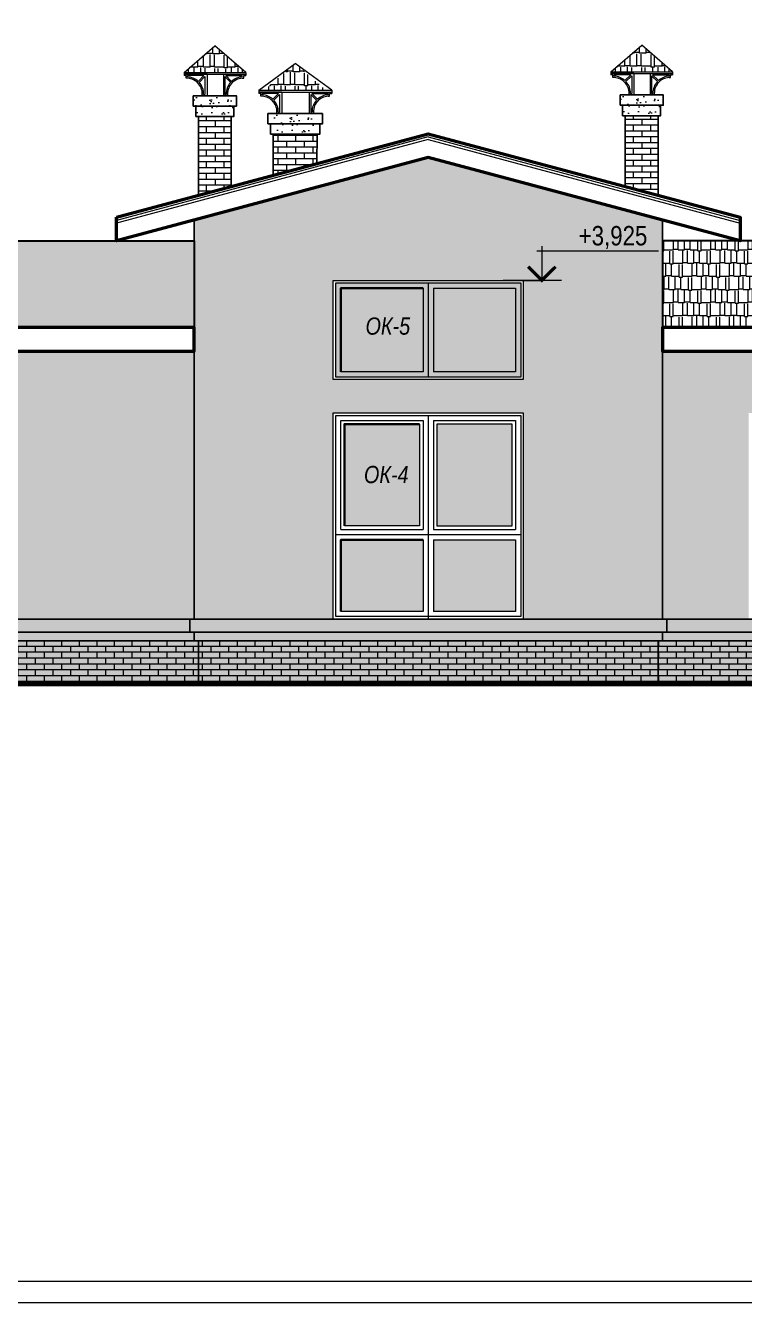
# Model space of a CAD drawing. Header units: millimetres. Extents: x 1582001 to 3303937, y 226471 to 491235.
# Drawn here: x 1730773 to 1739094, y 416212 to 431003 of the extents above; entities that cross this region are included whole.
import ezdxf
from ezdxf.enums import TextEntityAlignment as Align

# ---------------------------------------------------------------- set-up
doc = ezdxf.new("R2010")
doc.units = ezdxf.units.MM
doc.linetypes.add('CENTER', pattern=[50.8, 31.75, -6.35, 6.35, -6.35])
for name, color, linetype, lineweight in [('Интерьер - Лестница_Ном_пера__1', 7, 'Continuous', 13), ('Интерьер- Перегородка_Ном_пера__1', 7, 'Continuous', 13), ('Конструктивный - Несущий_Ном_пера__1', 7, 'Continuous', 13), ('Кровля', 232, 'Continuous', 25), ('Маркировка', 253, 'Continuous', 18), ('Оболочка - Крыша_Ном_пера__1', 7, 'Continuous', 13), ('Оси', 251, 'CENTER', 9), ('Отметки', 123, 'Continuous', 18), ('Штриховки', 251, 'Continuous', 20)]:
    doc.layers.add(name, color=color, linetype=linetype, lineweight=lineweight)
doc.layers.add('Т-Подписи', color=7, linetype='Continuous')
doc.styles.add('-АР-', font='ARIALN.TTF', dxfattribs={"width": 0.98, "height": 300})
doc.styles.add('стиль1', font='ARIALNI.TTF', dxfattribs={"width": 0.98, "height": 300})
pattern_1 = [(0, (135160.27, 159418.19), (323.85, 152.4), [76.2, -63.5, 88.9, -38.1, 114.3, -50.8]), (0, (135236.47, 159424.54), (323.85, 152.4), [63.5, -241.3, 50.8, -76.2]), (0, (135388.87, 159408.67), (323.85, 152.4), [38.1, -393.7]), (90, (135160.27, 159418.19), (-107.95, 152.4), [146.05, -463.55]), (90, (135236.47, 159418.19), (-107.95, 152.4), [142.875, -466.725]), (90, (135299.97, 159418.19), (-107.95, 152.4), [133.35, -476.25]), (90, (135388.87, 159408.67), (-107.95, 152.4), [146.05, -463.55]), (90, (135426.97, 159408.67), (-107.95, 152.4), [146.05, -463.55]), (90, (135541.27, 159418.19), (-107.95, 152.4), [139.7, -469.9])]
pattern_2 = [(0, (135160.27, 159418.19), (0, 67.7418), []), (90, (135160.27, 159418.19), (-101.6, 67.7418), [67.7418, -67.7418])]

# ---------------------------------------------------------------- blocks, each defined once
blk = doc.blocks.new('*U29')
at = {"color": 0, "linetype": 'Continuous', "lineweight": -2}
for p, q in [((24, 4.5), (5.2, 4.5)), ((6, 5.3), (6, 0)), ((9, 0), (0, 0)), ((0, 0), (6, 0))]:
    blk.add_line(p, q, dxfattribs=at)
at = {"color": 0, "linetype": 'Continuous', "lineweight": -2, "const_width": 0.5}
blk.add_lwpolyline([(3.88, 2.12), (6, 0), (8.12, 2.12)], dxfattribs=at)
at = {"color": 0, "linetype": 'Continuous', "lineweight": -2, "style": '-АР-', "flags": 8}
blk.add_attdef('OTMETKA', text='', height=3, dxfattribs=at).set_placement((17.03, 4.5), align=Align.BOTTOM_CENTER)
blk.add_attdef('FLOOR', text='', height=3, dxfattribs=at).set_placement((17, 3.5), align=Align.TOP_CENTER)

msp = doc.modelspace()

# ---------------------------------------------------------------- hatches: boundary and pattern name
at = {"lineweight": 18, "ltscale": 100, "true_color": 0x4c2f26}
h = msp.add_hatch(dxfattribs=at)
h.set_pattern_fill('AR-RSHKE', color=29, scale=0.5, style=0)
h.set_pattern_definition([(180, (1884038.67, 510989.1), (-323.85, 152.4), [76.2, -63.5, 88.9, -38.1, 114.3, -50.8]), (180, (1883962.47, 510995.45), (-323.85, 152.4), [63.5, -241.3, 50.8, -76.2]), (180, (1883810.07, 510979.57), (-323.85, 152.4), [38.1, -393.7]), (90, (1884038.67, 510989.1), (107.95, 152.4), [146.05, -463.55]), (90, (1883962.47, 510989.1), (107.95, 152.4), [142.875, -466.725]), (90, (1883898.97, 510989.1), (107.95, 152.4), [133.35, -476.25]), (90, (1883810.07, 510979.57), (107.95, 152.4), [146.05, -463.55]), (90, (1883771.97, 510979.57), (107.95, 152.4), [146.05, -463.55]), (90, (1883657.67, 510989.1), (107.95, 152.4), [139.7, -469.9])])
h.paths.add_polyline_path([(1733322, 430459.6), (1732965.1, 430768.5), (1732607, 430459.6)])
h = msp.add_hatch(dxfattribs=at)
h.set_pattern_fill('AR-RSHKE', color=29, scale=0.5, style=0)
h.set_pattern_definition([(180, (1888978.67, 510998.06), (-323.85, 152.4), [76.2, -63.5, 88.9, -38.1, 114.3, -50.8]), (180, (1888902.47, 511004.4), (-323.85, 152.4), [63.5, -241.3, 50.8, -76.2]), (180, (1888750.07, 510988.53), (-323.85, 152.4), [38.1, -393.7]), (90, (1888978.67, 510998.06), (107.95, 152.4), [146.05, -463.55]), (90, (1888902.47, 510998.06), (107.95, 152.4), [142.875, -466.725]), (90, (1888838.97, 510998.06), (107.95, 152.4), [133.35, -476.25]), (90, (1888750.07, 510988.53), (107.95, 152.4), [146.05, -463.55]), (90, (1888711.97, 510988.53), (107.95, 152.4), [146.05, -463.55]), (90, (1888597.67, 510998.06), (107.95, 152.4), [139.7, -469.9])])
h.paths.add_polyline_path([(1738262, 430468.5), (1737905.1, 430777.4), (1737547, 430468.5)])
h = msp.add_hatch(dxfattribs=at)
h.set_pattern_fill('AR-RSHKE', color=29, scale=0.5, style=0)
h.set_pattern_definition([(180, (1884968.09, 510782.12), (-323.85, 152.4), [76.2, -63.5, 88.9, -38.1, 114.3, -50.8]), (180, (1884891.89, 510788.47), (-323.85, 152.4), [63.5, -241.3, 50.8, -76.2]), (180, (1884739.49, 510772.6), (-323.85, 152.4), [38.1, -393.7]), (90, (1884968.09, 510782.12), (107.95, 152.4), [146.05, -463.55]), (90, (1884891.89, 510782.12), (107.95, 152.4), [142.875, -466.725]), (90, (1884828.39, 510782.12), (107.95, 152.4), [133.35, -476.25]), (90, (1884739.49, 510772.59), (107.95, 152.4), [146.05, -463.55]), (90, (1884701.39, 510772.59), (107.95, 152.4), [146.05, -463.55]), (90, (1884587.09, 510782.12), (107.95, 152.4), [139.7, -469.9])])
h.paths.add_polyline_path([(1734251.4, 430252.6), (1733894.5, 430561.5), (1733536.4, 430252.6)])
at = {"lineweight": -3, "ltscale": 100, "true_color": 0xffe3c7}
h = msp.add_hatch(color=254, dxfattribs=at)
h.paths.add_polyline_path([(1728244.5, 426516.3), (1730594.5, 426516.3), (1730594.5, 424126.3), (1732724.5, 424126.3), (1732724.5, 427231.6), (1725474.5, 427231.6), (1725474.5, 424126.3), (1728244.5, 424126.3)])
h.paths.add_polyline_path([(1738144.5, 428749.2), (1735434.5, 429475.4), (1732724.5, 428749.2), (1732724.5, 424126.3), (1734334.5, 424126.3), (1734334.5, 426516.3), (1736534.5, 426516.3), (1736534.5, 424126.3), (1738144.5, 424126.3)])
h.paths.add_polyline_path([(1734334.5, 428051), (1736534.5, 428051), (1736534.5, 426901.3), (1734334.5, 426901.3)], flags=16)
h.paths.add_polyline_path([(1734364.5, 428021), (1736504.5, 428021), (1736504.5, 426931.3), (1734364.5, 426931.3)], flags=0)
h.paths.add_polyline_path([(1734424.5, 427961), (1735374.5, 427961), (1735374.5, 426991.3), (1734424.5, 426991.3)], flags=0)
h.paths.add_polyline_path([(1735494.5, 427961), (1736444.5, 427961), (1736444.5, 426991.3), (1735494.5, 426991.3)], flags=0)
h.paths.add_polyline_path([(1744254.5, 427231.6), (1738144.5, 427231.6), (1738144.5, 424126.3), (1739144.5, 424126.3), (1739144.5, 426516.3), (1741494.5, 426516.3), (1741494.5, 424126.3), (1744254.5, 424126.3)])
h.paths.add_polyline_path([(1737107.6, 428342.5), (1738038.4, 428342.5), (1738038.4, 428748.2), (1737107.6, 428748.2)], flags=24)
h.paths.add_polyline_path([(1734654.6, 427366.9), (1735278.6, 427366.9), (1735278.6, 427677.1), (1734654.6, 427677.1)], flags=8)
h.paths.add_polyline_path([(1742402.1, 426807.8), (1743332.9, 426807.8), (1743332.9, 427213.5), (1742402.1, 427213.5)], flags=24)
at = {"lineweight": 18, "ltscale": 100, "true_color": 0x4c2f26}
h = msp.add_hatch(dxfattribs=at)
h.set_pattern_fill('AR-RSHKE', color=29, scale=0.5, style=0)
h.set_pattern_definition(pattern_1)
h.paths.add_polyline_path([(1724874.5, 427506), (1724874.5, 428508.1), (1732724.5, 428508.1), (1732724.5, 427506)])
h = msp.add_hatch(dxfattribs=at)
h.set_pattern_fill('AR-RSHKE', color=29, scale=0.5, style=0)
h.set_pattern_definition(pattern_1)
h.paths.add_polyline_path([(1744854.5, 428508.1), (1738144.5, 428508.1), (1738144.5, 427506), (1744854.5, 427506)])
at = {"lineweight": -3, "ltscale": 100, "true_color": 0xffe3c7}
h = msp.add_hatch(color=254, dxfattribs=at)
h.set_gradient(color1=(200, 254, 251), color2=(240, 255, 254), one_color=1, tint=0.97, name='CYLINDER')
h.paths.add_polyline_path([(1735374.5, 427961), (1734424.5, 427961), (1734424.5, 426991.3), (1735374.5, 426991.3)])
h.paths.add_polyline_path([(1736444.5, 427961), (1735494.5, 427961), (1735494.5, 426991.3), (1736444.5, 426991.3)])
h.paths.add_polyline_path([(1734654.6, 427366.9), (1735278.6, 427366.9), (1735278.6, 427677.1), (1734654.6, 427677.1)], flags=24)
h = msp.add_hatch(color=254, dxfattribs=at)
h.set_gradient(color1=(200, 254, 251), color2=(240, 255, 254), one_color=1, tint=0.97, name='CYLINDER')
h.paths.add_polyline_path([(1735334.5, 426386.3), (1734464.5, 426386.3), (1734464.5, 425206.3), (1735334.5, 425206.3)])
h.paths.add_polyline_path([(1736404.5, 426386.3), (1735534.5, 426386.3), (1735534.5, 425206.3), (1736404.5, 425206.3)])
h.paths.add_polyline_path([(1736444.5, 425046.3), (1735494.5, 425046.3), (1735494.5, 424216.3), (1736444.5, 424216.3)])
h.paths.add_polyline_path([(1735374.5, 425046.3), (1734424.5, 425046.3), (1734424.5, 424216.3), (1735374.5, 424216.3)])
h.paths.add_polyline_path([(1734638.6, 425647.1), (1735259, 425647.1), (1735259, 425957.3), (1734638.6, 425957.3)], flags=24)
at = {"lineweight": -3, "ltscale": 100, "true_color": 0xb83205}
h = msp.add_hatch(color=22, dxfattribs=at)
h.paths.add_polyline_path([(1725914.5, 423876.3), (1725524.5, 423876.3), (1725524.5, 423376.3), (1725914.5, 423376.3)])
h.paths.add_polyline_path([(1732774.5, 423876.3), (1725914.5, 423876.3), (1725914.5, 423376.3), (1732774.5, 423376.3)])
h.paths.add_polyline_path([(1738094.5, 423876.3), (1732774.5, 423876.3), (1732774.5, 423376.3), (1738094.5, 423376.3)])
h.paths.add_polyline_path([(1744204.5, 423876.3), (1738094.5, 423876.3), (1738094.5, 423376.3), (1744204.5, 423376.3)])
h.paths.add_polyline_path([(1744254.5, 423976.3), (1738144.5, 423976.3), (1738144.5, 423876.3), (1744204.5, 423876.3), (1744254.5, 423876.3)])
h.paths.add_polyline_path([(1744304.5, 424126.3), (1738194.5, 424126.3), (1738194.5, 423976.3), (1744254.5, 423976.3), (1744304.5, 423976.3)])
h.paths.add_polyline_path([(1738194.5, 424126.3), (1738144.5, 424126.3), (1732724.5, 424126.3), (1732674.5, 424126.3), (1732674.5, 423976.3), (1738194.5, 423976.3)])
h.paths.add_polyline_path([(1738144.5, 423976.3), (1732724.5, 423976.3), (1732724.5, 423876.3), (1732774.5, 423876.3), (1738094.5, 423876.3), (1738144.5, 423876.3)])
h.paths.add_polyline_path([(1732724.5, 423976.3), (1732674.5, 423976.3), (1725914.5, 423976.3), (1725914.5, 423876.3), (1732724.5, 423876.3)])
h.paths.add_polyline_path([(1732674.5, 424126.3), (1725914.5, 424126.3), (1725914.5, 423976.3), (1732674.5, 423976.3)])
h.paths.add_polyline_path([(1725914.5, 424126.3), (1725474.5, 424126.3), (1725424.5, 424126.3), (1725424.5, 423976.3), (1725914.5, 423976.3)])
h.paths.add_polyline_path([(1725914.5, 423976.3), (1725474.5, 423976.3), (1725474.5, 423876.3), (1725914.5, 423876.3)])
at = {"layer": 'Конструктивный - Несущий_Ном_пера__1', "ltscale": 100}
h = msp.add_hatch(dxfattribs=at)
h.set_pattern_fill('AR-SAND', color=41, scale=3, style=0)
h.set_pattern_definition([(37.5, (1489430.37, 524903), (-4.800094, 146.82397), [0, -115.824, 0, -129.54, 0, -123.825]), (7.5, (1489430.37, 524903), (134.85698, 215.04753), [0, -62.484, 0, -104.394, 0, -40.005]), (327.5, (1489336.64, 524903), (237.29771, 0.431155), [0, -38.1, 0, -137.16, 0, -179.07]), (317.5, (1489336.64, 524903), (229.06694, 66.8788), [0, -19.05, 0, -89.916, 0, -102.87])])
h.paths.add_polyline_path([(1733184.5, 430069.7), (1732744.5, 430069.7), (1732744.5, 429949.7), (1733184.5, 429949.7)])
h.paths.add_polyline_path([(1733214.5, 430189.7), (1733034.5, 430189.7), (1732714.5, 430189.7), (1732714.5, 430069.7), (1733184.5, 430069.7), (1733214.5, 430069.7)])
h = msp.add_hatch(dxfattribs=at)
h.set_pattern_fill('AR-SAND', color=41, scale=3, style=0)
h.set_pattern_definition([(37.5, (1494370.37, 524911.96), (-4.800094, 146.82397), [0, -115.824, 0, -129.54, 0, -123.825]), (7.5, (1494370.37, 524911.96), (134.85698, 215.04753), [0, -62.484, 0, -104.394, 0, -40.005]), (327.5, (1494276.64, 524911.96), (237.29771, 0.431155), [0, -38.1, 0, -137.16, 0, -179.07]), (317.5, (1494276.64, 524911.96), (229.06694, 66.8788), [0, -19.05, 0, -89.916, 0, -102.87])])
h.paths.add_polyline_path([(1738124.5, 430078.7), (1737684.5, 430078.7), (1737684.5, 429958.7), (1738124.5, 429958.7)])
h.paths.add_polyline_path([(1738154.5, 430198.7), (1737974.5, 430198.7), (1737654.5, 430198.7), (1737654.5, 430078.7), (1738124.5, 430078.7), (1738154.5, 430078.7)])
h = msp.add_hatch(dxfattribs=at)
h.set_pattern_fill('AR-SAND', color=41, scale=3, style=0)
h.set_pattern_definition([(37.5, (1490359.79, 524696.03), (-4.800094, 146.82397), [0, -115.824, 0, -129.54, 0, -123.825]), (7.5, (1490359.79, 524696.03), (134.85698, 215.04753), [0, -62.484, 0, -104.394, 0, -40.005]), (327.5, (1490266.06, 524696.03), (237.29771, 0.431155), [0, -38.1, 0, -137.16, 0, -179.07]), (317.5, (1490266.06, 524696.03), (229.06694, 66.8788), [0, -19.05, 0, -89.916, 0, -102.87])])
h.paths.add_polyline_path([(1734113.9, 429862.8), (1733673.9, 429862.8), (1733673.9, 429742.8), (1734113.9, 429742.8)])
h.paths.add_polyline_path([(1734143.9, 429982.8), (1733963.9, 429982.8), (1733643.9, 429982.8), (1733643.9, 429862.8), (1734113.9, 429862.8), (1734143.9, 429862.8)])
at = {"layer": 'Конструктивный - Несущий_Ном_пера__1', "linetype": 'Continuous', "lineweight": 18, "true_color": 0x4c2f26}
h = msp.add_hatch(dxfattribs=at)
h.set_pattern_fill('AR-BRSTD', color=29, style=0)
h.set_pattern_definition([(0, (130840.27, 149721.06), (0, 67.7418), []), (90, (130840.27, 149721.06), (-101.6, 67.7418), [67.7418, -67.7418])])
h.paths.add_polyline_path([(1732774.5, 429949.7), (1733154.5, 429949.7), (1733154.5, 429138.8), (1732774.5, 429037.7)])
h = msp.add_hatch(dxfattribs=at)
h.set_pattern_fill('AR-BRSTD', color=29, style=0)
h.set_pattern_definition([(0, (135780.27, 150281.06), (0, 67.7418), []), (90, (135780.27, 150281.06), (-101.6, 67.7418), [67.7418, -67.7418])])
h.paths.add_polyline_path([(1737714.5, 429958.7), (1738094.5, 429958.7), (1738094.5, 429037), (1737714.5, 429138.8)])
h = msp.add_hatch(dxfattribs=at)
h.set_pattern_fill('AR-BRSTD', color=29, style=0)
h.set_pattern_definition([(0, (131769.69, 149281.55), (0, 67.7418), []), (90, (131769.69, 149281.55), (-101.6, 67.7418), [67.7418, -67.7418])])
h.paths.add_polyline_path([(1733638.9, 429742.8), (1734148.9, 429742.8), (1734145.1, 429404.2), (1733639.5, 429268.8)])
h = msp.add_hatch(dxfattribs=at)
h.set_pattern_fill('AR-BRSTD', color=29, style=0)
h.set_pattern_definition(pattern_2)
h.paths.add_polyline_path([(1725524.5, 423376.3), (1732774.5, 423376.3), (1732774.5, 423876.3), (1725524.5, 423876.3)])
h = msp.add_hatch(dxfattribs=at)
h.set_pattern_fill('AR-BRSTD', color=29, style=0)
h.set_pattern_definition(pattern_2)
h.paths.add_polyline_path([(1732774.5, 423876.3), (1738094.5, 423876.3), (1738094.5, 423376.3), (1732774.5, 423376.3)])
h = msp.add_hatch(dxfattribs=at)
h.set_pattern_fill('AR-BRSTD', color=29, style=0)
h.set_pattern_definition(pattern_2)
h.paths.add_polyline_path([(1738094.5, 423876.3), (1744204.5, 423876.3), (1744204.5, 423376.3), (1738094.5, 423376.3)])

# ---------------------------------------------------------------- linework, layer by layer
at = {"color": 0, "lineweight": -3, "ltscale": 100}
for points in [[(1732774.5, 429949.7), (1733154.5, 429949.7), (1733154.5, 429138.8), (1732774.5, 429037.7)], [(1737714.5, 429958.7), (1738094.5, 429958.7), (1738094.5, 429037), (1737714.5, 429138.8)], [(1733638.9, 429742.8), (1734148.9, 429742.8), (1734145.1, 429404.2), (1733639.5, 429268.8)]]:
    msp.add_lwpolyline(points, close=True, dxfattribs=at)
msp.add_lwpolyline([(1732724.5, 428749.2), (1735434.5, 429475.4), (1738144.5, 428749.2), (1738144.5, 424126.3), (1732724.5, 424126.3), (1732724.5, 428749.2)])
at = {"color": 0, "lineweight": 35, "ltscale": 100}
for points in [[(1735374.5, 427961), (1734424.5, 427961), (1734424.5, 426991.3)], [(1735334.5, 426386.3), (1734464.5, 426386.3), (1734464.5, 425206.3)], [(1735374.5, 425046.3), (1734424.5, 425046.3), (1734424.5, 424216.3)]]:
    msp.add_lwpolyline(points, dxfattribs=at)
for points in [[(1725474.5, 427231.6), (1732724.5, 427231.6), (1732724.5, 424126.3), (1725474.5, 424126.3)], [(1738144.5, 427231.6), (1744254.5, 427231.6), (1744254.5, 424126.3), (1738144.5, 424126.3)], [(1732774.5, 423876.3), (1725524.5, 423876.3), (1725524.5, 423376.3), (1732774.5, 423376.3)], [(1738094.5, 423876.3), (1732774.5, 423876.3), (1732774.5, 423376.3), (1738094.5, 423376.3)], [(1744204.5, 423876.3), (1738094.5, 423876.3), (1738094.5, 423376.3), (1744204.5, 423376.3)]]:
    msp.add_lwpolyline(points, close=True)
at = {"ltscale": 20}
for points in [[(1732674.5, 424126.3), (1725424.5, 424126.3), (1725424.5, 423976.3), (1732674.5, 423976.3)], [(1738194.5, 424126.3), (1732674.5, 424126.3), (1732674.5, 423976.3), (1738194.5, 423976.3)], [(1738194.5, 424126.3), (1744304.5, 424126.3), (1744304.5, 423976.3), (1738194.5, 423976.3)], [(1732724.5, 423976.3), (1725474.5, 423976.3), (1725474.5, 423876.3), (1732724.5, 423876.3)], [(1738144.5, 423976.3), (1732724.5, 423976.3), (1732724.5, 423876.3), (1738144.5, 423876.3)], [(1738144.5, 423976.3), (1744254.5, 423976.3), (1744254.5, 423876.3), (1738144.5, 423876.3)]]:
    msp.add_lwpolyline(points, close=True, dxfattribs=at)
at = {"color": 255, "lineweight": -3, "ltscale": 100}
msp.add_lwpolyline([(1738144.5, 423876.3), (1738094.5, 423876.3), (1738094.5, 423876.3), (1738144.5, 423876.3)], close=True, dxfattribs=at)
at = {"layer": 'Интерьер - Лестница_Ном_пера__1', "linetype": 'Continuous', "lineweight": 80}
msp.add_line((1721854.5, 423376.3), (1747989.5, 423376.3), dxfattribs=at)
at = {"layer": 'Интерьер- Перегородка_Ном_пера__1'}
for p, q in [((1734424.5, 427961), (1735374.5, 427961)), ((1735374.5, 427961), (1735374.5, 426991.3)), ((1735434.5, 428021), (1735434.5, 426931.3)), ((1735494.5, 427961), (1736444.5, 427961)), ((1735494.5, 427961), (1735494.5, 426991.3)), ((1735374.5, 426426.3), (1735374.5, 425166.3)), ((1735434.5, 426486.3), (1735434.5, 424126.3)), ((1735494.5, 426426.3), (1735494.5, 425166.3)), ((1734364.5, 425106.3), (1736504.5, 425106.3)), ((1734424.5, 425166.3), (1735374.5, 425166.3)), ((1735494.5, 425166.3), (1736444.5, 425166.3)), ((1734424.5, 425046.3), (1735374.5, 425046.3)), ((1735374.5, 425046.3), (1735374.5, 424216.3)), ((1735494.5, 425046.3), (1736444.5, 425046.3)), ((1735494.5, 425046.3), (1735494.5, 424216.3))]:
    msp.add_line(p, q, dxfattribs=at)
for points in [[(1734364.5, 428021), (1736504.5, 428021), (1736504.5, 426931.3), (1734364.5, 426931.3)], [(1734364.5, 426486.3), (1736504.5, 426486.3), (1736504.5, 424156.3), (1734364.5, 424156.3)], [(1734464.5, 426386.3), (1735334.5, 426386.3), (1735334.5, 425206.3), (1734464.5, 425206.3)], [(1736404.5, 426386.3), (1735534.5, 426386.3), (1735534.5, 425206.3), (1736404.5, 425206.3)]]:
    msp.add_lwpolyline(points, close=True, dxfattribs=at)
for points in [[(1735374.5, 426991.3), (1734424.5, 426991.3), (1734424.5, 427961)], [(1736444.5, 427961), (1736444.5, 426991.3), (1735494.5, 426991.3)], [(1734424.5, 425166.3), (1734424.5, 426426.3), (1735374.5, 426426.3)], [(1735494.5, 426426.3), (1736444.5, 426426.3), (1736444.5, 425166.3)], [(1735374.5, 424216.3), (1734424.5, 424216.3), (1734424.5, 425046.3)], [(1736444.5, 425046.3), (1736444.5, 424216.3), (1735494.5, 424216.3)]]:
    msp.add_lwpolyline(points, dxfattribs=at)
at = {"layer": 'Конструктивный - Несущий_Ном_пера__1', "ltscale": 100}
for p, q in [((1732774.5, 429749.7), (1732774.5, 429949.7)), ((1733154.5, 429749.7), (1733154.5, 429949.7)), ((1733638.9, 429310.2), (1733638.9, 429742.8))]:
    msp.add_line(p, q, dxfattribs=at)
at = {"layer": 'Кровля', "color": 0, "lineweight": 50}
msp.add_lwpolyline([(1731824.5, 428782.4), (1735434.5, 429749.7), (1739044.5, 428782.4), (1739044.5, 428508.1), (1735434.5, 429475.4), (1731824.5, 428508.1), (1731824.5, 428782.4)], dxfattribs=at)
at = {"layer": 'Кровля', "color": 0, "lineweight": 30}
for points in [[(1724874.5, 427506), (1724874.5, 428508.1), (1732724.5, 428508.1), (1732724.5, 428508.1), (1732724.5, 428508.1), (1732724.5, 428508.1), (1732724.5, 427506), (1724874.5, 427506)], [(1744854.5, 428508.1), (1738144.5, 428508.1), (1738144.5, 428508.1), (1738144.5, 428508.1), (1738144.5, 428508.1), (1738144.5, 427506), (1744854.5, 427506), (1744854.5, 428508.1)]]:
    msp.add_lwpolyline(points, dxfattribs=at)
at = {"layer": 'Кровля', "color": 0, "lineweight": 50}
for points in [[(1724874.5, 427231.6), (1732724.5, 427231.6), (1732724.5, 427506), (1724874.5, 427506)], [(1744854.5, 427506), (1738144.5, 427506), (1738144.5, 427231.6), (1744854.5, 427231.6)]]:
    msp.add_lwpolyline(points, close=True, dxfattribs=at)
at = {"layer": 'Оболочка - Крыша_Ном_пера__1', "linetype": 'Continuous'}
for p, q in [((1735434.5, 429745.1), (1731824.5, 428777.4)), ((1735434.5, 429714.1), (1731824.5, 428746.4)), ((1735434.5, 429683), (1731824.5, 428715.3)), ((1735434.5, 429745.1), (1739044.5, 428777.4)), ((1735434.5, 429714.1), (1739044.5, 428746.4)), ((1735434.5, 429683), (1739044.5, 428715.3))]:
    msp.add_line(p, q, dxfattribs=at)
at = {"layer": 'Оси', "color": 0, "linetype": 'ByBlock', "ltscale": 40}
for points in [[(1825275, 438760.2), (1694540.2, 438760.2), (1694540.2, 416212.2), (1825275, 416212.2)], [(1824989.2, 438490.2), (1694783.8, 438490.2), (1694783.8, 416460.5), (1824989.2, 416460.5)]]:
    msp.add_lwpolyline(points, close=True, dxfattribs=at)
at = {"layer": 'Т-Подписи', "ltscale": 100}
for p, q in [((1733214.5, 430189.7), (1732714.5, 430189.7)), ((1732714.5, 430189.7), (1732714.5, 430069.7)), ((1738154.5, 430198.7), (1737654.5, 430198.7)), ((1737654.5, 430198.7), (1737654.5, 430078.7)), ((1732714.5, 430069.7), (1733184.5, 430069.7)), ((1732744.5, 430069.7), (1732744.5, 429949.7)), ((1734208.9, 429982.8), (1733578.9, 429982.8)), ((1733578.9, 429982.8), (1733578.9, 429862.8)), ((1737654.5, 430078.7), (1738124.5, 430078.7)), ((1737684.5, 430078.7), (1737684.5, 429958.7)), ((1732744.5, 429949.7), (1733184.5, 429949.7)), ((1733578.9, 429862.8), (1734178.9, 429862.8)), ((1733608.9, 429862.8), (1733608.9, 429742.8)), ((1737684.5, 429958.7), (1738124.5, 429958.7)), ((1733608.9, 429742.8), (1734178.9, 429742.8))]:
    msp.add_line(p, q, dxfattribs=at)
for points in [[(1733034.5, 430189.7), (1733214.5, 430189.7), (1733214.5, 430069.7), (1733184.5, 430069.7), (1733184.5, 429949.7), (1733154.5, 429949.7)], [(1737974.5, 430198.7), (1738154.5, 430198.7), (1738154.5, 430078.7), (1738124.5, 430078.7), (1738124.5, 429958.7), (1738094.5, 429958.7)], [(1733963.9, 429982.8), (1734208.9, 429982.8), (1734208.9, 429862.8), (1734178.9, 429862.8), (1734178.9, 429742.8), (1734148.9, 429742.8)]]:
    msp.add_lwpolyline(points, dxfattribs=at)
at = {"layer": 'Штриховки'}
for p, q in [((1732607.6, 430459.6), (1732965.1, 430768.5)), ((1733322.5, 430459.6), (1732965.1, 430768.5)), ((1737547.6, 430468.5), (1737905.1, 430777.4)), ((1738262.5, 430468.5), (1737905.1, 430777.4)), ((1733472, 430252.6), (1733894.5, 430561.5)), ((1734317, 430252.6), (1733894.5, 430561.5)), ((1732607.6, 430459.6), (1733322.5, 430459.6)), ((1732607.6, 430459.6), (1732607.6, 430439.6)), ((1732607.6, 430439.6), (1733277.4, 430439.6)), ((1732873.7, 430439.6), (1732607.6, 430439.6)), ((1732607.6, 430439.6), (1732607.6, 430423.6)), ((1732631.6, 430423.6), (1732607.6, 430423.6)), ((1732631.6, 430391.6), (1732631.6, 430423.6)), ((1732838.4, 430423.6), (1732647.6, 430423.6)), ((1732647.6, 430407.6), (1732647.6, 430423.6)), ((1732838.4, 430423.6), (1732771.1, 430356.3)), ((1732849.7, 430412.3), (1732782.5, 430345)), ((1732849.7, 430412.3), (1732849.7, 430205.7)), ((1732873.7, 430439.6), (1732873.7, 430189.7)), ((1733056.4, 430439.6), (1733322.5, 430439.6)), ((1733067.4, 430189.7), (1733067.4, 430439.6)), ((1733080.4, 430412.3), (1733147.7, 430345)), ((1733080.4, 430412.3), (1733080.4, 430205.7)), ((1733091.7, 430423.6), (1733159, 430356.3)), ((1733091.7, 430423.6), (1733282.5, 430423.6)), ((1733282.5, 430407.6), (1733282.5, 430423.6)), ((1733298.5, 430423.6), (1733322.5, 430423.6)), ((1733298.5, 430391.6), (1733298.5, 430423.6)), ((1733322.5, 430459.6), (1733322.5, 430439.6)), ((1733322.5, 430439.6), (1733322.5, 430423.6)), ((1737547.6, 430468.5), (1738262.5, 430468.5)), ((1737547.6, 430468.5), (1737547.6, 430448.5)), ((1737547.6, 430448.5), (1738217.4, 430448.5)), ((1737813.7, 430448.5), (1737547.6, 430448.5)), ((1737547.6, 430448.5), (1737547.6, 430432.5)), ((1737571.6, 430432.5), (1737547.6, 430432.5)), ((1737571.6, 430400.5), (1737571.6, 430432.5)), ((1737778.4, 430432.5), (1737587.6, 430432.5)), ((1737587.6, 430416.5), (1737587.6, 430432.5)), ((1737778.4, 430432.5), (1737711.1, 430365.3)), ((1737789.7, 430421.2), (1737722.5, 430354)), ((1737789.7, 430421.2), (1737789.7, 430214.7)), ((1737813.7, 430448.5), (1737813.7, 430198.7)), ((1737996.4, 430448.5), (1738262.5, 430448.5)), ((1738007.4, 430198.7), (1738007.4, 430448.5)), ((1738020.4, 430421.2), (1738087.7, 430354)), ((1738020.4, 430421.2), (1738020.4, 430214.7)), ((1738031.7, 430432.5), (1738099, 430365.3)), ((1738031.7, 430432.5), (1738222.5, 430432.5)), ((1738222.5, 430416.5), (1738222.5, 430432.5)), ((1738238.5, 430432.5), (1738262.5, 430432.5)), ((1738238.5, 430400.5), (1738238.5, 430432.5)), ((1738262.5, 430468.5), (1738262.5, 430448.5)), ((1738262.5, 430448.5), (1738262.5, 430432.5)), ((1732647.6, 430391.6), (1732631.6, 430391.6)), ((1732647.6, 430391.6), (1732631.6, 430391.6)), ((1733282.5, 430391.6), (1733298.5, 430391.6)), ((1737587.6, 430400.5), (1737571.6, 430400.5)), ((1737587.6, 430400.5), (1737571.6, 430400.5)), ((1738222.5, 430400.5), (1738238.5, 430400.5)), ((1732873.7, 430189.7), (1732817.6, 430189.7)), ((1732834.8, 430205.7), (1732849.7, 430205.7)), ((1733055.2, 430189.7), (1733111.4, 430189.7)), ((1733094.1, 430205.7), (1733079.2, 430205.7)), ((1733472, 430252.6), (1734317, 430252.6)), ((1733472, 430252.6), (1733472, 430232.6)), ((1733472, 430232.6), (1734271.8, 430232.6)), ((1733738.2, 430232.6), (1733472, 430232.6)), ((1733472, 430232.6), (1733472, 430216.6)), ((1733496, 430216.6), (1733472, 430216.6)), ((1733496, 430184.6), (1733496, 430216.6)), ((1733512, 430184.6), (1733496, 430184.6)), ((1733512, 430184.6), (1733496, 430184.6)), ((1733702.8, 430216.6), (1733512, 430216.6)), ((1733512, 430200.6), (1733512, 430216.6)), ((1733702.8, 430216.6), (1733635.5, 430149.3)), ((1733714.2, 430205.3), (1733646.9, 430138.1)), ((1733714.2, 430205.3), (1733714.2, 429998.8)), ((1733738.2, 430232.6), (1733738.2, 429982.8)), ((1734050.8, 430232.6), (1734317, 430232.6)), ((1734061.8, 429982.8), (1734061.8, 430232.6)), ((1734074.8, 430205.3), (1734142.1, 430138.1)), ((1734074.8, 430205.3), (1734074.8, 429998.8)), ((1734086.1, 430216.6), (1734153.4, 430149.3)), ((1734086.1, 430216.6), (1734276.9, 430216.6)), ((1734276.9, 430200.6), (1734276.9, 430216.6)), ((1734276.9, 430184.6), (1734292.9, 430184.6)), ((1734292.9, 430216.6), (1734317, 430216.6)), ((1734292.9, 430184.6), (1734292.9, 430216.6)), ((1734317, 430252.6), (1734317, 430232.6)), ((1734317, 430232.6), (1734317, 430216.6)), ((1737813.7, 430198.7), (1737757.6, 430198.7)), ((1737774.8, 430214.7), (1737789.7, 430214.7)), ((1737995.2, 430198.7), (1738051.4, 430198.7)), ((1738034.1, 430214.7), (1738019.2, 430214.7)), ((1733738.2, 429982.8), (1733682, 429982.8)), ((1733699.2, 429998.8), (1733714.2, 429998.8)), ((1734049.6, 429982.8), (1734105.8, 429982.8)), ((1734088.6, 429998.8), (1734073.6, 429998.8))]:
    msp.add_line(p, q, dxfattribs=at)
at = {"layer": 'Штриховки', "ltscale": 500}
for points in [[(1734334.5, 428051), (1736534.5, 428051), (1736534.5, 426901.3), (1734334.5, 426901.3)], [(1734334.5, 426516.3), (1736534.5, 426516.3), (1736534.5, 424126.3), (1734334.5, 424126.3)]]:
    msp.add_lwpolyline(points, close=True, dxfattribs=at)
at = {"layer": 'Штриховки'}
for centre, radius, start, end in [((1737578.6, 430220.4), 196.3, 47.53964, 87.36429), ((1738231.5, 430220.4), 196.3, 92.63571, 132.46036), ((1732638.6, 430211.5), 196.3, 47.53964, 87.36429), ((1732638.6, 430211.5), 180.3, 353.07123, 87.13022), ((1732638.6, 430211.5), 196.3, 358.321, 42.86852), ((1733291.5, 430211.5), 196.3, 137.13148, 181.679), ((1733291.5, 430211.5), 180.3, 92.86978, 186.92877), ((1733291.5, 430211.5), 196.3, 92.63571, 132.46036), ((1737578.6, 430220.4), 180.3, 353.07123, 87.13022), ((1737578.6, 430220.4), 196.3, 358.321, 42.86852), ((1738231.5, 430220.4), 196.3, 137.13148, 181.679), ((1738231.5, 430220.4), 180.3, 92.86978, 186.92877), ((1733503, 430004.5), 196.3, 47.53964, 87.36429), ((1733503, 430004.5), 180.3, 353.07123, 87.13022), ((1733503, 430004.5), 196.3, 358.321, 42.86852), ((1734286, 430004.5), 196.3, 137.13148, 181.679), ((1734286, 430004.5), 180.3, 92.86978, 186.92877), ((1734286, 430004.5), 196.3, 92.63571, 132.46036)]:
    msp.add_arc(centre, radius, start, end, dxfattribs=at)

# ---------------------------------------------------------------- block references
at = {"layer": 'Отметки', "color": 0, "ltscale": 100}
ref = msp.add_blockref('*U29', (1736300, 428051), dxfattribs=dict(at, xscale=75, yscale=75, zscale=75))
ref.add_attrib('OTMETKA', '+3,925', dxfattribs={"layer": '0', "color": 0, "linetype": 'Continuous', "lineweight": -2, "height": 225, "style": '-АР-', "flags": 8}).set_placement((1737573, 428388.5), align=Align.BOTTOM_CENTER)

# ---------------------------------------------------------------- texts
at = {"layer": 'Маркировка', "color": 1, "style": 'стиль1'}
for s, p in [('ОК-5', (1734966.6, 427522)), ('ОК-4', (1734948.8, 425802.2))]:
    msp.add_text(s, height=200, dxfattribs=at).set_placement(p, align=Align.MIDDLE_CENTER)

doc.saveas('drawing.dxf')
